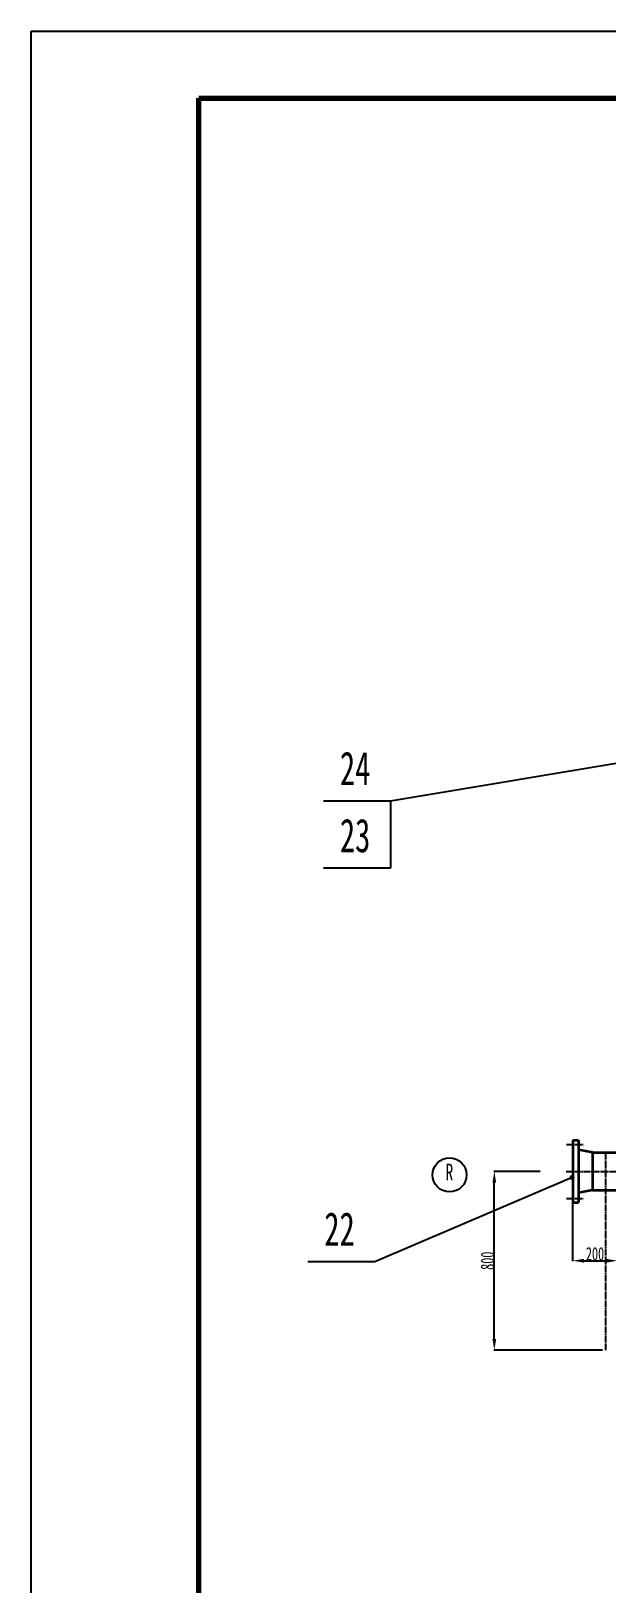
# Model space of a CAD drawing. Header units: millimetres. Extents: x -8910 to 8910, y -12615 to 12615.
# Drawn here: x -8910 to -6333, y 5665 to 12615 of the extents above; entities that cross this region are included whole.
import ezdxf

# ---------------------------------------------------------------- set-up
doc = ezdxf.new("R2010")
doc.units = ezdxf.units.MM
doc.linetypes.add('EB_DASHDOT', pattern=[39, 30, -3, 3, -3])
for name, color, linetype, lineweight in [('CAXA0', 7, 'Continuous', 35), ('CAXA1', 1, 'EB_DASHDOT', 25), ('CAXA3', 7, 'Continuous', 25), ('CAXA4', 2, 'Continuous', 25)]:
    doc.layers.add(name, color=color, linetype=linetype, lineweight=lineweight)
doc.styles.add('标准', font='SIMFANG.TTF', dxfattribs={"width": 0.667})
doc.dimstyles.new('标准', dxfattribs={"dimtxt": 3.5, "dimasz": 3.5, "dimexe": 2, "dimexo": 0, "dimtad": 1, "dimdec": 1, "dimdsep": 46, "dimtxsty": '标准', "dimcen": 0, "dimdle": 4, "dimazin": 2, "dimtfac": 1, "dimtdec": 1, "dimtmove": 0, "dimatfit": 3, "dimldrblk": 'NONE', "dimfxl": 1, "dimtolj": 1, "dimtzin": 0, "dimarcsym": 0})

# ---------------------------------------------------------------- blocks, each defined once
blk = doc.blocks.new('CAXBLOCK0', base_point=(8610, -12315))
at = {"layer": 'CAXA0', "linetype": 'Continuous', "lineweight": 25}
for p, q in [((-8910, -12615), (-8910, 12615)), ((-8910, 12615), (8910, 12615))]:
    blk.add_line(p, q, dxfattribs=at)
at = {"layer": 'CAXA0', "linetype": 'Continuous', "lineweight": 70}
for p, q in [((-8160, 12315), (8610, 12315)), ((-8160, -12315), (-8160, 12315))]:
    blk.add_line(p, q, dxfattribs=at)
blk = doc.blocks.new('*D115')
at = {"layer": 'CAXA4', "color": 0, "lineweight": -2}
for p, q in [((-6486.7, 7371.9), (-6486.7, 7109.9)), ((-6286.7, 7427.9), (-6286.7, 7109.9)), ((-6436.7, 7111.9), (-6336.7, 7111.9))]:
    blk.add_line(p, q, dxfattribs=at)
at = {"layer": 'CAXA4', "color": 0}
for points in [[(-6436.7, 7120.2), (-6436.7, 7103.5), (-6486.7, 7111.9)], [(-6336.7, 7120.2), (-6336.7, 7103.5), (-6286.7, 7111.9)]]:
    blk.add_solid(points, dxfattribs=at)
at = {"layer": 'Defpoints', "color": 0}
for p in [(-6486.7, 7371.9), (-6286.7, 7427.9), (-6286.7, 7111.9)]:
    blk.add_point(p, dxfattribs=at)
at = {"layer": 'CAXA4', "color": 0, "insert": (-6386.7, 7142.5), "char_height": 60, "attachment_point": 5, "style": '标准'}
blk.add_mtext('\\A1;\\fFangSong_GB2312;200', dxfattribs=at)
blk = doc.blocks.new('_None')
blk = doc.blocks.new('*D116')
at = {"layer": 'CAXA4', "color": 0, "lineweight": -2}
for p, q in [((-6632.6, 7511.9), (-6839.3, 7511.9)), ((-6837.3, 6761.9), (-6837.3, 7461.9)), ((-6353.3, 6711.9), (-6839.3, 6711.9))]:
    blk.add_line(p, q, dxfattribs=at)
at = {"layer": 'CAXA4', "color": 0}
for points in [[(-6845.6, 7461.9), (-6829, 7461.9), (-6837.3, 7511.9)], [(-6845.6, 6761.9), (-6829, 6761.9), (-6837.3, 6711.9)]]:
    blk.add_solid(points, dxfattribs=at)
at = {"layer": 'Defpoints', "color": 0}
for p in [(-6837.3, 7511.9), (-6632.6, 7511.9), (-6353.3, 6711.9)]:
    blk.add_point(p, dxfattribs=at)
at = {"layer": 'CAXA4', "color": 0, "insert": (-6867.9, 7111.9), "char_height": 60, "attachment_point": 5, "rotation": 90, "style": '标准'}
blk.add_mtext('\\A1;\\fFangSong_GB2312;800', dxfattribs=at)
blk = doc.blocks.new('CAXBLOCK165', base_point=(-7672, 7107.5))
at = {"layer": 'CAXA3', "linetype": 'Continuous', "lineweight": 25}
blk.add_hatch(color=0, dxfattribs=at).paths.add_polyline_path([(-6478.1, 7484.6), (-6478.3, 7486.4), (-6478.7, 7488.1), (-6479.4, 7489.7), (-6480.3, 7491.2), (-6481.4, 7492.6), (-6482.8, 7493.7), (-6484.3, 7494.6), (-6485.9, 7495.3), (-6487.6, 7495.7), (-6489.4, 7495.9), (-6491.1, 7495.7), (-6492.9, 7495.3), (-6494.5, 7494.6), (-6496, 7493.7), (-6497.3, 7492.6), (-6498.5, 7491.2), (-6499.4, 7489.7), (-6500.1, 7488.1), (-6500.5, 7486.4), (-6500.6, 7484.6), (-6500.5, 7482.8), (-6500.1, 7481.1), (-6499.4, 7479.5), (-6498.5, 7478), (-6497.3, 7476.6), (-6496, 7475.5), (-6494.5, 7474.6), (-6492.9, 7473.9), (-6491.1, 7473.5), (-6489.4, 7473.4), (-6487.6, 7473.5), (-6485.9, 7473.9), (-6484.3, 7474.6), (-6482.8, 7475.5), (-6481.4, 7476.6), (-6480.3, 7478), (-6479.4, 7479.5), (-6478.7, 7481.1), (-6478.3, 7482.8)], flags=0)
at = {"layer": 'CAXA3', "color": 0, "linetype": 'Continuous', "lineweight": 25}
for p, q in [((-6489.4, 7484.6), (-7372, 7107.5)), ((-7372, 7107.5), (-7672, 7107.5))]:
    blk.add_line(p, q, dxfattribs=at)
at = {"layer": 'CAXA3', "color": 0, "linetype": 'Continuous', "lineweight": 25, "insert": (-7598, 7329.1), "char_height": 150, "attachment_point": 1, "style": '标准'}
blk.add_mtext('\\fFangSong_GB2312;22', dxfattribs=at)
blk = doc.blocks.new('CAXBLOCK164', base_point=(-6489.4, 7484.6))
at = {"layer": 'CAXA3', "color": 0}
blk.add_blockref('CAXBLOCK165', (-7672, 7107.5), dxfattribs=at)
blk = doc.blocks.new('CAXBLOCK167', base_point=(-7672, 9168.7))
at = {"layer": 'CAXA3', "linetype": 'Continuous', "lineweight": 25}
blk.add_hatch(color=0, dxfattribs=at).paths.add_polyline_path([(-6001.7, 9395.5), (-6001.8, 9397.2), (-6002.2, 9398.9), (-6002.9, 9400.6), (-6003.8, 9402.1), (-6005, 9403.4), (-6006.3, 9404.6), (-6007.8, 9405.5), (-6009.5, 9406.2), (-6011.2, 9406.6), (-6012.9, 9406.7), (-6014.7, 9406.6), (-6016.4, 9406.2), (-6018, 9405.5), (-6019.5, 9404.6), (-6020.9, 9403.4), (-6022, 9402.1), (-6023, 9400.6), (-6023.6, 9398.9), (-6024, 9397.2), (-6024.2, 9395.5), (-6024, 9393.7), (-6023.6, 9392), (-6023, 9390.4), (-6022, 9388.9), (-6020.9, 9387.5), (-6019.5, 9386.4), (-6018, 9385.4), (-6016.4, 9384.8), (-6014.7, 9384.4), (-6012.9, 9384.2), (-6011.2, 9384.4), (-6009.5, 9384.8), (-6007.8, 9385.4), (-6006.3, 9386.4), (-6005, 9387.5), (-6003.8, 9388.9), (-6002.9, 9390.4), (-6002.2, 9392), (-6001.8, 9393.7)], flags=0)
at = {"layer": 'CAXA3', "color": 0, "linetype": 'Continuous', "lineweight": 25}
for p, q in [((-6012.9, 9395.5), (-7372, 9168.7)), ((-7372, 9168.7), (-7672, 9168.7))]:
    blk.add_line(p, q, dxfattribs=at)
at = {"layer": 'CAXA3', "color": 0, "linetype": 'Continuous', "lineweight": 25, "insert": (-7598, 9390.3), "char_height": 150, "attachment_point": 1, "style": '标准'}
blk.add_mtext('\\fFangSong_GB2312;24', dxfattribs=at)
blk = doc.blocks.new('CAXBLOCK168', base_point=(-7672, 8868.7))
at = {"layer": 'CAXA3', "color": 0, "linetype": 'Continuous', "lineweight": 25}
for p, q in [((-7372, 9168.7), (-7372, 8868.7)), ((-7372, 8868.7), (-7672, 8868.7))]:
    blk.add_line(p, q, dxfattribs=at)
at = {"layer": 'CAXA3', "color": 0, "linetype": 'Continuous', "lineweight": 25, "insert": (-7598, 9090.3), "char_height": 150, "attachment_point": 1, "style": '标准'}
blk.add_mtext('\\fFangSong_GB2312;23', dxfattribs=at)
blk = doc.blocks.new('CAXBLOCK166', base_point=(-6012.9, 9395.5))
at = {"layer": 'CAXA3', "color": 0, "linetype": 'EB_DASHDOT', "lineweight": 25}
for name, p in [('CAXBLOCK167', (-7672, 9168.7)), ('CAXBLOCK168', (-7672, 8868.7))]:
    blk.add_blockref(name, p, dxfattribs=at)

msp = doc.modelspace()

# ---------------------------------------------------------------- linework, layer by layer
at = {"layer": 'CAXA0'}
for p, q in [((-6486.67, 7651.91), (-6461.17, 7651.91)), ((-6486.67, 7651.91), (-6486.67, 7371.91)), ((-6461.17, 7651.91), (-6461.17, 7371.91)), ((-6397.67, 7595.91), (-6461.17, 7607.91)), ((-6397.67, 7595.91), (-6397.67, 7427.91)), ((-6397.67, 7595.91), (-6086.66, 7595.91)), ((-6486.67, 7371.91), (-6461.17, 7371.91)), ((-6397.67, 7427.91), (-6461.17, 7415.91)), ((-6397.67, 7427.91), (-6086.66, 7427.91))]:
    msp.add_line(p, q, dxfattribs=at)
at = {"layer": 'CAXA1'}
for p, q in [((-6514.93, 7632.66), (-6436.41, 7632.66)), ((-6340.29, 7595.91), (-6340.29, 6711.87)), ((-6515.99, 7511.87), (-6046.64, 7511.87)), ((-6514.93, 7391.16), (-6436.41, 7391.16))]:
    msp.add_line(p, q, dxfattribs=at)
at = {"layer": 'CAXA3'}
msp.add_circle((-7037.63, 7496.15), 76.34, dxfattribs=at)

# ---------------------------------------------------------------- block references
at = {"layer": 'CAXA0'}
msp.add_blockref('CAXBLOCK0', (8610, -12315), dxfattribs=at)
at = {"layer": 'CAXA3'}
for name, p in [('CAXBLOCK166', (-5943.1, 9395.47)), ('CAXBLOCK164', (-6489.37, 7484.6))]:
    msp.add_blockref(name, p, dxfattribs=at)

# ---------------------------------------------------------------- texts
at = {"layer": 'CAXA4', "linetype": 'Continuous', "lineweight": 25, "insert": (-7054.99, 7546.27), "char_height": 75, "attachment_point": 1, "style": '标准'}
msp.add_mtext('\\fFangSong_GB2312;R', dxfattribs=at)

# ---------------------------------------------------------------- dimensions: what is measured, and where the dimension line sits
at = {"layer": 'CAXA4'}
dim = msp.add_linear_dim(base=(-6837.3, 7511.87), p1=(-6353.26, 6711.87), p2=(-6632.62, 7511.87), angle=90, text='\\fFangSong_GB2312;800', dimstyle='标准', override={"dimtxt": 60, "dimasz": 50}, dxfattribs=at)
dim.commit()
dim.dimension.update_dxf_attribs({"geometry": '*D116', "text_midpoint": (-6867.93, 7111.87)})
dim = msp.add_linear_dim(base=(-6286.66, 7111.87), p1=(-6486.67, 7371.91), p2=(-6286.66, 7427.91), text='\\fFangSong_GB2312;200', dimstyle='标准', override={"dimtxt": 60, "dimasz": 50}, dxfattribs=at)
dim.commit()
dim.dimension.update_dxf_attribs({"geometry": '*D115', "text_midpoint": (-6386.66, 7142.5)})

doc.saveas('drawing.dxf')
